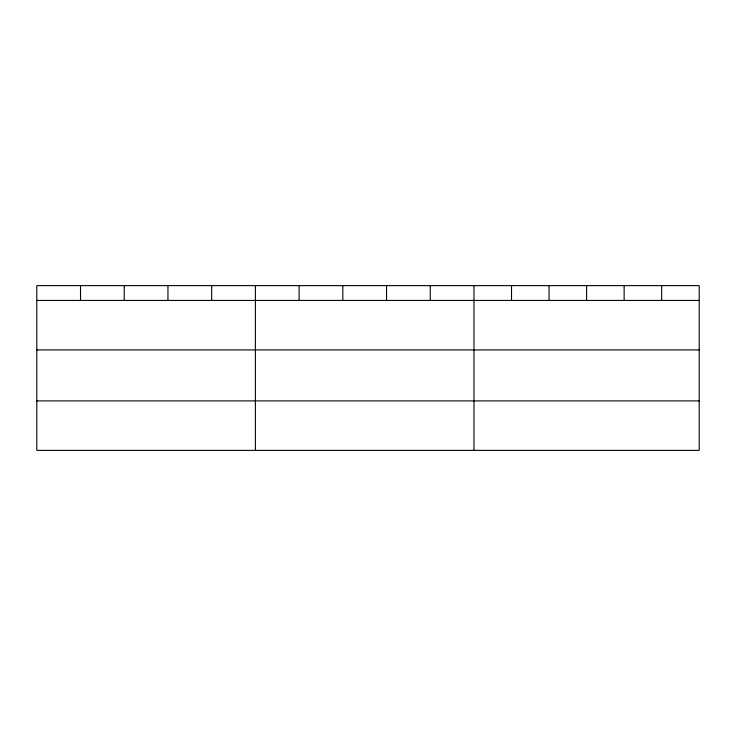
<?xml version="1.0" encoding="UTF-8"?>
<svg xmlns="http://www.w3.org/2000/svg" width="736" height="736" viewBox="0 0 736 736"><rect width="100%" height="100%" fill="white"/><g stroke="black" fill="none" stroke-linecap="round" stroke-linejoin="round"><path stroke-width="1.1" d="M699.2 349.922L699.2 285.614L36.8 285.614L36.8 450.386L699.2 450.386L699.2 349.922L36.8 349.922M36.8 300.444L699.2 300.444M36.8 400.908L699.2 400.908M661.664 285.614L661.664 300.444M624.128 285.614L624.128 300.444M586.592 285.614L586.592 300.444M549.056 285.614L549.056 300.444M511.52 285.614L511.52 300.444M473.984 285.614L473.984 450.386M430.266 285.614L430.266 300.444M386.547 285.614L386.547 300.444M342.829 285.614L342.829 300.444M299.11 285.614L299.11 300.444M255.392 285.614L255.392 450.386M211.674 285.614L211.674 300.444M167.955 285.614L167.955 300.444M124.237 285.614L124.237 300.444M80.518 285.614L80.518 300.444"/></g></svg>
